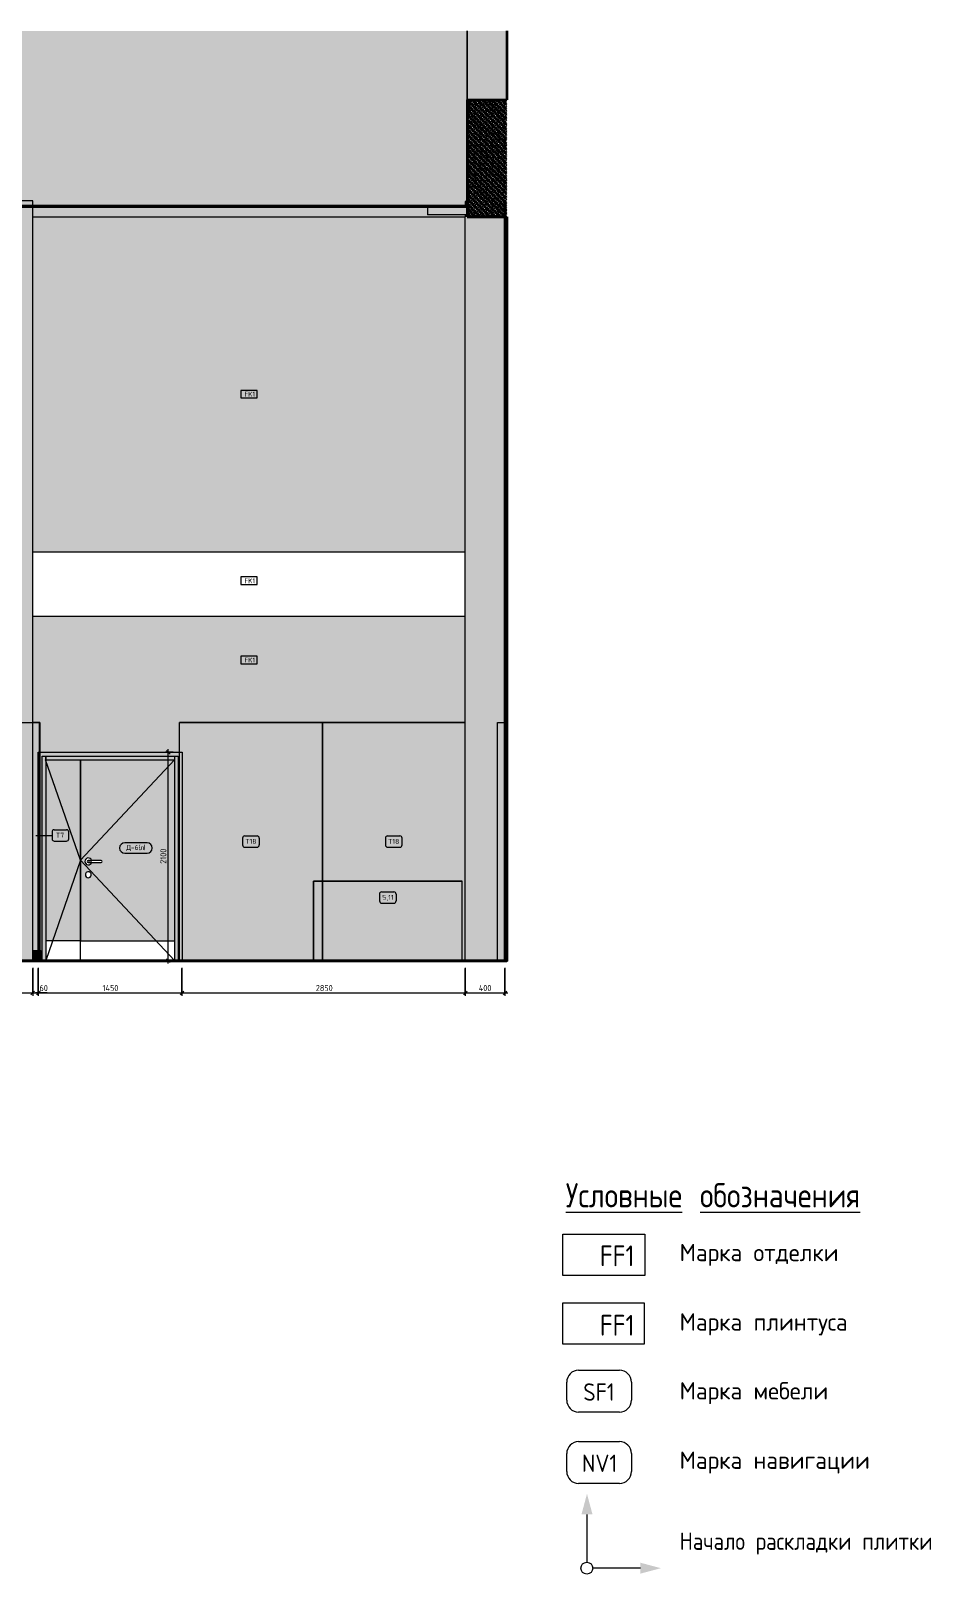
# Model space of a CAD drawing. Header units: millimetres. Extents: x 39486 to 115248, y -1987 to 27400.
# Drawn here: x 106170 to 115248, y -1987 to 13575 of the extents above; entities that cross this region are included whole.
import ezdxf

# ---------------------------------------------------------------- set-up
doc = ezdxf.new("R2010")
doc.units = ezdxf.units.MM
for name, color, linetype, lineweight in [('A-ANNO-DIMS', 7, 'Continuous', 9), ('A-ANNO-DIMS-25', 7, 'Continuous', 9), ('A-DOOR', 7, 'Continuous', 9), ('A-DOOR-FRAM-1', 7, 'Continuous', 9), ('A-DOOR-IDEN', 7, 'Continuous', 9), ('A-FLOR', 7, 'Continuous', 9), ('A-GENM', 7, 'Continuous', 9), ('A-WALL-IDEN', 7, 'Continuous', 9), ('A-WALL-PATT', 7, 'Continuous', 9), ('G-ANNO-TEXT', 7, 'Continuous', 9), ('I-FURN-IDEN', 7, 'Continuous', 9), ('I-WALL', 7, 'Continuous', 9), ('S-COLS', 7, 'Continuous', 9)]:
    doc.layers.add(name, color=color, linetype=linetype, lineweight=lineweight)
for name, color, linetype, lineweight, true_color in [('A-CLNG-FNSH-1', 7, 'Continuous', 30, 0x3c3c3c), ('A-DETL', 9, 'Continuous', 9, 0x808080), ('A-DETL-GENF-2', 1, 'Continuous', 9, 0xff0000), ('A-FLOR-1', 7, 'Continuous', 9, 0x787878), ('A-FLOR-FNSH-1', 7, 'Continuous', 40, 0x3c3c3c), ('A-FLOR-FNSH-2', 7, 'Continuous', 30, 0x3c3c3c), ('A-WALL-4', 7, 'Continuous', 40, 0x3c3c3c), ('A-WALL-5', 7, 'Continuous', 30, 0x3c3c3c), ('A-WALL-FNSH-3', 7, 'Continuous', 30, 0x3c3c3c), ('G-ANNO-TEXT-1', 7, 'Continuous', 9, 0x3c3c3c), ('G-ANNO-TEXT-2', 7, 'Continuous', 9, 0x008000), ('G-ANNO-TEXT-3', 1, 'Continuous', 9, 0xff0000), ('I-FURN-169', 7, 'Continuous', 9, 0xdddddd), ('I-FURN-170', 7, 'Continuous', 9, 0xd1d1d1), ('I-FURN-171', 7, 'Continuous', 9, 0xbababa), ('I-FURN-2', 7, 'Continuous', 9, 0xacacac), ('I-FURN-20', 7, 'Continuous', 9, 0xd3d3d3), ('I-FURN-3', 7, 'Continuous', 9, 0xc0c0c0), ('I-FURN-4', 7, 'Continuous', 9, 0x949494), ('I-FURN-5', 7, 'Continuous', 9, 0x9e9e9e), ('I-FURN-53', 7, 'Continuous', 9, 0xc3c3c3), ('I-WALL-1', 7, 'Continuous', 9, 0x787878), ('Q-SPCQ-1', 9, 'Continuous', 9, 0x808080), ('Q-SPCQ-2', 7, 'Continuous', 9, 0x7f7f7f)]:
    doc.layers.add(name, color=color, linetype=linetype, lineweight=lineweight, true_color=true_color)
doc.layers.add('I-FURN-109', color=7, linetype='Continuous', lineweight=9, true_color=0x7f7f7f, transparency=0.7)
doc.styles.add('GOST Common_1', font='GOST_Common.ttf', dxfattribs={"width": 0.9, "height": 50})
doc.styles.add('GOST Common_2', font='GOST_Common.ttf', dxfattribs={"height": 50})
doc.styles.add('GOST Common_5', font='GOST_Common.ttf', dxfattribs={"height": 175})
doc.styles.add('GOST Common_6', font='GOST_Common.ttf', dxfattribs={"width": 0.9, "height": 210})
doc.styles.add('GOST Common_7', font='GOST_Common.ttf', dxfattribs={"width": 0.9, "height": 245})
doc.styles.add('GOST Common_8', font='GOST_Common.ttf', dxfattribs={"width": 0.9, "height": 175})
doc.styles.add('ISOCPEUR_1', font='isocpeur.ttf', dxfattribs={"width": 0.9, "height": 62.5})
doc.styles.add('ISOCPEUR_2', font='isocpeur.ttf', dxfattribs={"width": 0.9, "height": 175})
doc.dimstyles.new('ISO-2_5_0_9К_БОЛЬШОЙ_1', dxfattribs={"dimscale": 304.8, "dimtxt": 62.248823, "dimasz": 0.123031, "dimexe": 0.098425, "dimexo": 0.246063, "dimgap": 0, "dimtad": 1, "dimdec": 0, "dimrnd": 10, "dimzin": 0, "dimdsep": 46, "dimtxsty": 'ISOCPEUR_1', "dimblk1": 'OBLIQUE', "dimblk2": 'OBLIQUE', "dimsah": 1, "dimcen": 0.09, "dimdle": 0.098425, "dimazin": 0, "dimtfac": 1, "dimtdec": 4, "dimtix": 1, "dimtmove": 0, "dimatfit": 3, "dimfxl": 1, "dimtvp": 1, "dimtolj": 1, "dimtzin": 0, "dimarcsym": 2})
doc.dimstyles.new('ISO-2_5_0_9К_БОЛЬШОЙ_2', dxfattribs={"dimscale": 304.8, "dimtxt": 62.248823, "dimasz": 0.123031, "dimexe": 0.098425, "dimexo": 0.246063, "dimgap": 0, "dimtad": 1, "dimdec": 0, "dimrnd": 10, "dimzin": 0, "dimdsep": 46, "dimtxsty": 'ISOCPEUR_1', "dimblk1": 'OBLIQUE', "dimblk2": 'OBLIQUE', "dimsah": 1, "dimcen": 0.09, "dimdle": 0.098425, "dimazin": 0, "dimtfac": 1, "dimtdec": 4, "dimtix": 1, "dimtmove": 1, "dimatfit": 3, "dimfxl": 1, "dimtvp": 1, "dimtolj": 1, "dimtzin": 0, "dimarcsym": 2})
pattern_1 = [(45, (122869.386, 0), (-14.25598, 14.25598), []), (45, (122883.642, 0), (-14.25598, 14.25598), [25.202, -5.04, 0.8382, -4.202])]

# ---------------------------------------------------------------- blocks, each defined once
blk = doc.blocks.new('BSC_Колонна _Прямоугольная - 600х600-23205240-Развертка 2_19-2')
at = {"layer": 'S-COLS'}
blk.add_hatch(color=256, dxfattribs=at).paths.add_polyline_path([(-11900, 12880), (-11900, 13575), (-12300, 13575), (-12300, 12880)])
blk.add_line((-12300, 13575), (-12300, 12880), dxfattribs=at)
blk = doc.blocks.new('110_Дверь_СКБ_2Ст - Д-6_л__ ДОО_Дв_1450x2100h_Дверь из раздевальной в коридор-25835678-Развертка 2_19-2')
at = {"layer": 'A-DOOR'}
blk.add_hatch(color=256, dxfattribs=at).paths.add_polyline_path([(-16550, 4400), (-16200, 4400), (-16200, 6225), (-16550, 6225), (-16550, 4488)])
h = blk.add_hatch(color=256, dxfattribs=at)
h.paths.add_polyline_path([(-15250, 4400), (-15250, 6225), (-16200, 6225), (-16200, 4400), (-15650, 4400)])
h.paths.add_polyline_path([(-16122, 5035), (-16129, 5037), (-16136, 5040), (-16142, 5045), (-16146, 5051), (-16149, 5058), (-16150, 5065), (-16149, 5072), (-16146, 5080), (-16142, 5086), (-16136, 5090), (-16129, 5094), (-16122, 5095), (-16114, 5094), (-16107, 5092), (-16101, 5088), (-16096, 5082), (-16092, 5076), (-16090, 5068), (-16090, 5061), (-16092, 5054), (-16096, 5047), (-16101, 5042), (-16108, 5038), (-16115, 5035), (-16119, 5035)])
h.paths.add_polyline_path([(-16121, 5165), (-16129, 5166), (-16138, 5170), (-16145, 5175), (-16150, 5183), (-16154, 5191), (-16155, 5200), (-16153, 5210), (-16150, 5217), (-16145, 5225), (-16138, 5230), (-16129, 5234), (-16120, 5235), (-16112, 5234), (-16103, 5231), (-16096, 5225), (-16090, 5218), (-16086, 5210), (-15990, 5210), (-15987, 5210), (-15985, 5209), (-15983, 5207), (-15981, 5205), (-15980, 5203), (-15980, 5200), (-15980, 5197), (-15981, 5195), (-15983, 5193), (-15985, 5191), (-15987, 5190), (-15990, 5190), (-16086, 5190), (-16090, 5182), (-16096, 5175), (-16103, 5169), (-16112, 5166), (-16120, 5165)])
at = {"layer": 'A-DOOR-FRAM-1'}
for points in [[(-16600, 4200), (-16585, 4200), (-16585, 6260), (-15215, 6260), (-15215, 4200), (-15200, 4200), (-15200, 6300), (-16609, 6300), (-16609, 4300), (-16600, 4300), (-16600, 4200)], [(-16550, 4200), (-16550, 6260), (-16585, 6260), (-16585, 4200)], [(-16544, 6225), (-15250, 6225), (-15250, 6260), (-16550, 6260), (-16550, 6225)], [(-15215, 4200), (-15215, 6260), (-15250, 6260), (-15250, 4200)]]:
    blk.add_hatch(color=256, dxfattribs=at).paths.add_polyline_path(points)
at = {"layer": 'A-DOOR'}
for p, q in [((-16200, 6225), (-16200, 4400)), ((-16200, 4400), (-16200, 6225)), ((-15990, 5210), (-16120, 5210)), ((-16120, 5210), (-16086, 5210)), ((-16120, 5190), (-15990, 5190)), ((-16086, 5190), (-16120, 5190)), ((-16200, 4400), (-16550, 4400)), ((-16200, 4400), (-15250, 4400)), ((-16200, 4200), (-16200, 4400)), ((-16200, 4200), (-16200, 4400))]:
    blk.add_line(p, q, dxfattribs=at)
for centre, radius, start, end in [((-16120, 5200), 35, 16.6015, 180), ((-16120, 5200), 35, 180, 343.3985), ((-16120, 5200), 10, 90, 270), ((-16120, 5200), 10, 90, 270), ((-15990, 5200), 10, 270, 90), ((-16120, 5065), 30, 351.8301, 180), ((-16120, 5065), 30, 180, 351.8301)]:
    blk.add_arc(centre, radius, start, end, dxfattribs=at)
at = {"layer": 'A-DOOR-FRAM-1'}
for p, q in [((-16585, 4200), (-16585, 6260)), ((-16585, 6260), (-15215, 6260)), ((-16550, 6225), (-16550, 6260)), ((-16550, 6260), (-16550, 4200)), ((-16550, 6225), (-15250, 6225)), ((-15250, 6260), (-15250, 6225)), ((-15250, 6260), (-15250, 4200)), ((-15215, 6260), (-15215, 4200)), ((-16600, 4200), (-16587, 4200)), ((-15215, 4200), (-15200, 4200)), ((-15200, 4200), (-15175, 4200))]:
    blk.add_line(p, q, dxfattribs=at)
blk = doc.blocks.new('Плинтус - Плинтус 3-29856690-Развертка 2_19-2')
at = {"layer": 'A-GENM'}
for p, q in [((-16679, 4200), (-16679, 4300)), ((-16679, 4300), (-16664, 4300)), ((-16664, 4300), (-16664, 4200)), ((-16664, 4200), (-16679, 4200))]:
    blk.add_line(p, q, dxfattribs=at)
blk = doc.blocks.new('Плинтус - Плинтус 3-29857118-Развертка 2_19-2')
at = {"layer": 'A-GENM'}
blk.add_hatch(color=256, dxfattribs=at).paths.add_polyline_path([(-16609, 4200), (-16600, 4200), (-16600, 4300), (-16609, 4300), (-16609, 4200)])
for p, q in [((-16664, 4300), (-16611, 4300)), ((-16611, 4300), (-16609, 4300)), ((-16609, 4300), (-16600, 4300)), ((-16600, 4300), (-16600, 4200)), ((-16611, 4200), (-16664, 4200)), ((-16609, 4200), (-16611, 4200)), ((-16600, 4200), (-16609, 4200))]:
    blk.add_line(p, q, dxfattribs=at)
blk = doc.blocks.new('Видеокамера - Желтый-29703671-Развертка 2_19-2')
at = {"layer": 'Q-SPCQ-2'}
for points in [[(-12633, 11720), (-12500, 11720), (-12500, 11800), (-12700, 11800), (-12700, 11720), (-12650, 11720)], [(-12320, 11720), (-12300, 11720), (-12300, 11800), (-12500, 11800), (-12500, 11720), (-12321, 11720)]]:
    blk.add_hatch(color=256, dxfattribs=at).paths.add_polyline_path(points)
at = {"layer": 'Q-SPCQ-1'}
for p, q in [((-12700, 11800), (-12700, 11720)), ((-12500, 11720), (-12700, 11720)), ((-12300, 11720), (-12500, 11720))]:
    blk.add_line(p, q, dxfattribs=at)
blk = doc.blocks.new('Мат в спортивном зале - Т4-31174356-Развертка 2_19-2')
at = {"layer": 'I-FURN-109'}
blk.add_hatch(color=256, dxfattribs=at).paths.add_polyline_path([(-11924, 4200), (-11924, 6600), (-11994, 6600), (-11994, 4200)])
at = {"layer": 'I-FURN-3'}
for p, q in [((-11994, 6600), (-11924, 6600)), ((-11994, 4200), (-11994, 6600)), ((-11924, 6600), (-11924, 4200)), ((-11924, 4200), (-11994, 4200))]:
    blk.add_line(p, q, dxfattribs=at)
blk = doc.blocks.new('Мат в спортивном зале - Т18-31179741-Развертка 2_19-2')
at = {"layer": 'I-FURN-109'}
for points in [[(-13850, 4200), (-13850, 5000), (-13760, 5000), (-13760, 6600), (-15200, 6600), (-15200, 6300), (-15175, 6300), (-15175, 4200)], [(-15175, 4200), (-15175, 6300), (-15200, 6300), (-15200, 4200)], [(-13775, 4200), (-13760, 4200), (-13760, 5000), (-13850, 5000), (-13850, 4200)]]:
    blk.add_hatch(color=256, dxfattribs=at).paths.add_polyline_path(points)
at = {"layer": 'I-FURN-169'}
blk.add_line((-13760, 4200), (-13850, 4200), dxfattribs=at)
at = {"layer": 'I-FURN-170'}
for p, q in [((-13760, 4200), (-13760, 5000)), ((-13850, 4200), (-15200, 4200))]:
    blk.add_line(p, q, dxfattribs=at)
at = {"layer": 'I-FURN-171'}
blk.add_line((-13760, 5000), (-13760, 4200), dxfattribs=at)
at = {"layer": 'I-FURN-2'}
for p in [(-13760, 6600), (-15200, 4200)]:
    blk.add_line(p, (-15200, 6600), dxfattribs=at)
at = {"layer": 'I-FURN-20'}
blk.add_line((-13850, 4200), (-13760, 4200), dxfattribs=at)
at = {"layer": 'I-FURN-3'}
for p, q in [((-15200, 6600), (-13760, 6600)), ((-15200, 4200), (-15200, 6600)), ((-13760, 5000), (-13760, 6600))]:
    blk.add_line(p, q, dxfattribs=at)
at = {"layer": 'I-FURN-5'}
blk.add_line((-13760, 6600), (-13760, 5000), dxfattribs=at)
at = {"layer": 'I-FURN-53'}
blk.add_line((-15200, 4200), (-13850, 4200), dxfattribs=at)
blk = doc.blocks.new('Мат в спортивном зале - Т18-V76-Развертка 2_19-2')
at = {"layer": 'I-FURN-109'}
for points in [[(-12350, 4200), (-12321, 4200), (-12321, 6600), (-13760, 6600), (-13760, 5000), (-12350, 5000), (-12350, 4221)], [(-12837, 4200), (-12350, 4200), (-12350, 5000), (-13760, 5000), (-13760, 4200), (-13600, 4200)]]:
    blk.add_hatch(color=256, dxfattribs=at).paths.add_polyline_path(points)
at = {"layer": 'I-FURN-169'}
blk.add_line((-12350, 4200), (-13760, 4200), dxfattribs=at)
at = {"layer": 'I-FURN-170'}
for p, q in [((-13760, 4200), (-13760, 5000)), ((-12321, 4200), (-12350, 4200))]:
    blk.add_line(p, q, dxfattribs=at)
at = {"layer": 'I-FURN-171'}
blk.add_line((-13760, 4200), (-13760, 5000), dxfattribs=at)
at = {"layer": 'I-FURN-2'}
blk.add_line((-12321, 6600), (-13760, 6600), dxfattribs=at)
at = {"layer": 'I-FURN-20'}
blk.add_line((-13760, 4200), (-12350, 4200), dxfattribs=at)
at = {"layer": 'I-FURN-3'}
for p, q in [((-13760, 6600), (-12321, 6600)), ((-13760, 5000), (-13760, 6600))]:
    blk.add_line(p, q, dxfattribs=at)
at = {"layer": 'I-FURN-5'}
blk.add_line((-13760, 5000), (-13760, 6600), dxfattribs=at)
at = {"layer": 'I-FURN-53'}
blk.add_line((-12350, 4200), (-12321, 4200), dxfattribs=at)
blk = doc.blocks.new('Мат в спортивном зале - Т7-V78-Развертка 2_19-2')
at = {"layer": 'I-FURN-109'}
for points in [[(-16625, 4300), (-16625, 6300), (-16611, 6300), (-16611, 6600), (-16679, 6600), (-16679, 4300), (-16652, 4300)], [(-16625, 4300), (-16611, 4300), (-16611, 6300), (-16625, 6300), (-16625, 5083)], [(-16655, 4200), (-16611, 4200), (-16611, 4300), (-16664, 4300), (-16664, 4200)]]:
    blk.add_hatch(color=256, dxfattribs=at).paths.add_polyline_path(points)
at = {"layer": 'I-FURN-2'}
for p in [(-16679, 6600), (-16611, 4200)]:
    blk.add_line(p, (-16611, 6600), dxfattribs=at)
at = {"layer": 'I-FURN-4'}
blk.add_line((-16664, 4200), (-16611, 4200), dxfattribs=at)
at = {"layer": 'I-FURN-5'}
for p, q in [((-16611, 6600), (-16679, 6600)), ((-16611, 4200), (-16611, 6600)), ((-16611, 4200), (-16664, 4200))]:
    blk.add_line(p, q, dxfattribs=at)
blk = doc.blocks.new('Мат в спортивном зале - Т6-31179853-Развертка 2_19-2')
at = {"layer": 'I-FURN-109'}
h = blk.add_hatch(color=256, dxfattribs=at)
h.paths.add_polyline_path([(-17321, 4200), (-16679, 4200), (-16679, 6600), (-17321, 6600), (-17321, 5367)])
h.paths.add_polyline_path([(-16609, 6300), (-16609, 6600), (-16611, 6600), (-16611, 6300)])
for points in [[(-16611, 4300), (-16609, 4300), (-16609, 6300), (-16611, 6300), (-16611, 4861)], [(-16679, 4200), (-16664, 4200), (-16664, 4300), (-16679, 4300)], [(-16611, 4200), (-16609, 4200), (-16609, 4300), (-16611, 4300), (-16611, 4200)]]:
    blk.add_hatch(color=256, dxfattribs=at).paths.add_polyline_path(points)
at = {"layer": 'I-FURN-2'}
for q in [(-16611, 6600), (-16609, 4200)]:
    blk.add_line((-16609, 6600), q, dxfattribs=at)
at = {"layer": 'I-FURN-3'}
for p, q in [((-17389, 6600), (-16609, 6600)), ((-17389, 6600), (-17389, 4200)), ((-16609, 6600), (-16609, 4200))]:
    blk.add_line(p, q, dxfattribs=at)
at = {"layer": 'I-FURN-4'}
for p, q in [((-17389, 4200), (-17321, 4200)), ((-16664, 4200), (-16611, 4200))]:
    blk.add_line(p, q, dxfattribs=at)
at = {"layer": 'I-FURN-5'}
for p, q in [((-17321, 6600), (-17389, 6600)), ((-17389, 4200), (-17389, 6600)), ((-16611, 6600), (-16679, 6600)), ((-16611, 4200), (-16609, 4200))]:
    blk.add_line(p, q, dxfattribs=at)
blk = doc.blocks.new('DIMBLOCK97-Развертка 2_19-2')
at = {"layer": 'A-ANNO-DIMS-25'}
for p, q in [((105549, 4125), (105549, 3843)), ((105549, 3873), (105549, 4120)), ((106189, 4125), (106189, 3843)), ((106189, 3873), (106189, 4120)), ((105549, 3873), (106189, 3873))]:
    blk.add_line(p, q, dxfattribs=at)
at = {"layer": 'A-ANNO-DIMS-25', "lineweight": 20}
for p, q in [((105549, 3873), (105568, 3891)), ((106189, 3873), (106208, 3891)), ((105549, 3873), (105531, 3854)), ((106189, 3873), (106171, 3854))]:
    blk.add_line(p, q, dxfattribs=at)
at = {"layer": 'A-ANNO-DIMS-25', "color": 0, "insert": (105807, 3954), "char_height": 62.5, "width": 149.4, "attachment_point": 1, "line_spacing_factor": 1.149209, "style": 'ISOCPEUR_1'}
blk.add_mtext('640', dxfattribs=at)
blk = doc.blocks.new('_Oblique')
at = {"color": 0, "linetype": 'ByBlock', "lineweight": -2}
blk.add_line((-0.5, -0.5), (0.5, 0.5), dxfattribs=at)
blk = doc.blocks.new('DIMBLOCK98-Развертка 2_19-2')
at = {"layer": 'A-ANNO-DIMS-25'}
for p, q in [((106189, 4125), (106189, 3843)), ((106189, 3873), (106189, 4120)), ((106244, 4125), (106244, 3843)), ((106244, 3873), (106244, 4120)), ((106189, 3873), (106244, 3873)), ((106232, 3873), (106217, 3873)), ((106336, 3873), (106232, 3873))]:
    blk.add_line(p, q, dxfattribs=at)
at = {"layer": 'A-ANNO-DIMS-25', "lineweight": 20}
for p, q in [((106189, 3873), (106208, 3891)), ((106244, 3873), (106263, 3891)), ((106189, 3873), (106171, 3854)), ((106244, 3873), (106226, 3854))]:
    blk.add_line(p, q, dxfattribs=at)
at = {"layer": 'A-ANNO-DIMS-25', "color": 0, "insert": (106257, 3954), "char_height": 62.5, "width": 94.81, "attachment_point": 1, "line_spacing_factor": 1.149209, "style": 'ISOCPEUR_1'}
blk.add_mtext('60', dxfattribs=at)
blk = doc.blocks.new('DIMBLOCK99-Развертка 2_19-2')
at = {"layer": 'A-ANNO-DIMS-25'}
for p, q in [((106244, 4125), (106244, 3843)), ((106244, 3873), (106244, 4120)), ((107694, 4125), (107694, 3843)), ((107694, 3873), (107694, 4120)), ((106244, 3873), (107694, 3873))]:
    blk.add_line(p, q, dxfattribs=at)
at = {"layer": 'A-ANNO-DIMS-25', "lineweight": 20}
for p, q in [((106244, 3873), (106263, 3891)), ((107694, 3873), (107713, 3891)), ((106244, 3873), (106226, 3854)), ((107694, 3873), (107676, 3854))]:
    blk.add_line(p, q, dxfattribs=at)
at = {"layer": 'A-ANNO-DIMS-25', "color": 0, "insert": (106893, 3954), "char_height": 62.5, "width": 183.87, "attachment_point": 1, "line_spacing_factor": 1.149209, "style": 'ISOCPEUR_1'}
blk.add_mtext('1450', dxfattribs=at)
blk = doc.blocks.new('DIMBLOCK100-Развертка 2_19-2')
at = {"layer": 'A-ANNO-DIMS-25'}
for p, q in [((107694, 4125), (107694, 3843)), ((107694, 3873), (107694, 4120)), ((110549, 4125), (110549, 3843)), ((110549, 3873), (110549, 4120)), ((107694, 3873), (110549, 3873))]:
    blk.add_line(p, q, dxfattribs=at)
at = {"layer": 'A-ANNO-DIMS-25', "lineweight": 20}
for p, q in [((107694, 3873), (107713, 3891)), ((110549, 3873), (110568, 3891)), ((107694, 3873), (107676, 3854)), ((110549, 3873), (110531, 3854))]:
    blk.add_line(p, q, dxfattribs=at)
at = {"layer": 'A-ANNO-DIMS-25', "color": 0, "insert": (109043, 3954), "char_height": 62.5, "width": 189.62, "attachment_point": 1, "line_spacing_factor": 1.149209, "style": 'ISOCPEUR_1'}
blk.add_mtext('2850', dxfattribs=at)
blk = doc.blocks.new('DIMBLOCK101-Развертка 2_19-2')
at = {"layer": 'A-ANNO-DIMS-25'}
for p, q in [((110549, 4125), (110549, 3843)), ((110549, 3873), (110549, 4120)), ((110949, 4125), (110949, 3843)), ((110949, 3873), (110949, 4120)), ((110549, 3873), (110979, 3873))]:
    blk.add_line(p, q, dxfattribs=at)
at = {"layer": 'A-ANNO-DIMS-25', "lineweight": 20}
for p, q in [((110549, 3873), (110568, 3891)), ((110949, 3873), (110968, 3891)), ((110549, 3873), (110531, 3854)), ((110949, 3873), (110931, 3854))]:
    blk.add_line(p, q, dxfattribs=at)
at = {"layer": 'A-ANNO-DIMS-25', "color": 0, "insert": (110687, 3954), "char_height": 62.5, "width": 149.4, "attachment_point": 1, "line_spacing_factor": 1.149209, "style": 'ISOCPEUR_1'}
blk.add_mtext('400', dxfattribs=at)
blk = doc.blocks.new('М_двери - Типоразмер_рамка-25223575-Развертка 2_19-2')
at = {"layer": 'A-DOOR-IDEN'}
for p, q in [((-24450, 5329), (-24675, 5329)), ((-24675, 5225), (-24450, 5225))]:
    blk.add_line(p, q, dxfattribs=at)
for centre, start, end in [((-24675, 5277), 90, 270), ((-24450, 5277), 270, 90)]:
    blk.add_arc(centre, 52, start, end, dxfattribs=at)
blk = doc.blocks.new('М_стена_0001 - Типоразмер_без рамки-25382661-Развертка 2_19-2')
at = {"layer": 'A-WALL-IDEN'}
for p, q in [((-24818, 10036), (-24981, 10036)), ((-24981, 10036), (-24981, 9961)), ((-24981, 9961), (-24818, 9961)), ((-24818, 9961), (-24818, 10036))]:
    blk.add_line(p, q, dxfattribs=at)
blk = doc.blocks.new('Марка_Мебель - В прямоуг_Balcon_Марка-25523697-Развертка 2_19-2')
at = {"layer": 'I-FURN-IDEN'}
for p, q in [((-19379, 6790), (-19379, 6721)), ((-19357, 6813), (-19234, 6813)), ((-19357, 6699), (-19234, 6699)), ((-19212, 6790), (-19212, 6721))]:
    blk.add_line(p, q, dxfattribs=at)
for centre, radius, start, end in [((-19357, 6790), 22.5, 90, 180), ((-19357, 6721), 22.3, 180, 270), ((-19234, 6790), 22.5, 0, 90), ((-19234, 6721), 22.5, 270, 0)]:
    blk.add_arc(centre, radius, start, end, dxfattribs=at)
blk = doc.blocks.new('DIMBLOCK117-Развертка 2_19-2')
at = {"layer": 'A-ANNO-DIMS-25'}
for p, q in [((107605, 6300), (107526, 6300)), ((107556, 4170), (107556, 6330)), ((107556, 6300), (107605, 6300)), ((107605, 4200), (107526, 4200)), ((107556, 4200), (107605, 4200))]:
    blk.add_line(p, q, dxfattribs=at)
at = {"layer": 'A-ANNO-DIMS-25', "lineweight": 20}
for p, q in [((107556, 6300), (107537, 6319)), ((107556, 6300), (107575, 6281)), ((107556, 4200), (107537, 4219)), ((107556, 4200), (107575, 4181))]:
    blk.add_line(p, q, dxfattribs=at)
at = {"layer": 'A-ANNO-DIMS-25', "color": 0, "insert": (107474, 5176), "char_height": 62.5, "width": 176.69, "attachment_point": 1, "rotation": 90, "line_spacing_factor": 1.149209, "style": 'ISOCPEUR_1'}
blk.add_mtext('2100', dxfattribs=at)

msp = doc.modelspace()

# ---------------------------------------------------------------- hatches: boundary and pattern name
at = {"layer": 'A-DETL-GENF-2'}
for points in [[(111722.5, -1383.9), (111833.2, -1383.9), (111777.9, -1177.4)], [(112316.1, -1982.5), (112522.6, -1927.2), (112316.1, -1871.9)]]:
    msp.add_hatch(color=256, dxfattribs=at).paths.add_polyline_path(points)
at = {"layer": 'A-FLOR-1'}
msp.add_hatch(color=256, dxfattribs=at).paths.add_polyline_path([(110519.4, 4195), (110969.4, 4195), (110969.4, 4200), (95989.4, 4200), (95989.4, 4195), (110500.9, 4195)])
h = msp.add_hatch(dxfattribs=at)
h.set_pattern_fill('FP_18', color=256, style=0, pattern_type=2)
h.set_pattern_definition([(45, (122869.386, 0), (-18.858538, 18.858538), [26.67, -4.445, 0.889, -4.445]), (45, (122869.386, 18.847), (-18.858538, 18.858538), []), (50, (122869.386, 0), (31.882273, -2.789042), [3.334, -36.671]), (355, (122869.386, 0), (-6.167438, 33.434757), [2.667, -29.337]), (100.451, (122872.043, -0.232), (25.714778, 30.644908), [2.833, -31.166]), (46.184, (122869.386, 8.89), (47.43861, -7.35742), [5.001, -55.007]), (96.636, (122873.34, 8.277), (41.54552, 43.30015), [4.25, -46.749]), (351.184, (122869.386, 8.89), (41.545944, 43.29915), [4, -44.005]), (21, (122873.83, 6.667), (26.53271, -17.896184), [3.334, -36.671]), (326, (122873.83, 6.667), (10.81533, 32.23273), [2.667, -29.337]), (71.451, (122876.042, 5.176), (37.347598, 14.33587), [2.833, -31.166]), (37.5, (122869.386, 0), (0.5409076, 14.797043), [0.8382, -28.143, 0.8382, -28.943, -29.448]), (37.5, (122869.386, 0), (0.5409076, 14.797043), [-58.763, 0.8382, -28.61]), (7.5, (122869.386, 0), (11.693745, 17.531323), [0.8382, -16.142, 0.8382, -27.476, -11.224]), (7.5, (122869.386, 0), (11.693745, 17.531323), [-45.295, 0.8382, -10.385]), (327.5, (122859.474, 0), (23.728552, -1.0023125), [0.8382, -10.274, 0.8382, -33.833, -46.006]), (327.5, (122859.474, 0), (23.728552, -1.0023125), [-45.783, 0.8382, -45.168]), (317.5, (122855.029, 0), (25.922812, 4.449889), [0.8382, -13.608, 0.8382, -22.187, -32.671]), (317.5, (122855.029, 0), (25.922812, 4.449889), [-37.471, 0.8382, -31.833])])
h.paths.add_polyline_path([(104049.4, 4194.6), (110969.7, 4194.6), (110969.7, 4195), (95989.4, 4195), (95989.4, 4194.6), (103938.3, 4194.6)])
at = {"layer": 'A-WALL-PATT'}
h = msp.add_hatch(color=256, dxfattribs=at)
h.paths.add_polyline_path([(105549.4, 6600), (106190.4, 6600), (106190.4, 11800), (105549.4, 11800), (105549.4, 7670)])
h.paths.add_polyline_path([(106190.4, 11810), (106190.4, 11860), (105549.4, 11860), (105549.4, 11810), (106181.9, 11810)])
h = msp.add_hatch(color=256, dxfattribs=at)
h.paths.add_polyline_path([(110549.4, 4200), (110875.3, 4200), (110875.3, 6600), (110945.3, 6600), (110945.3, 4200), (110948.4, 4200), (110948.4, 11700), (110569.4, 11700), (110569.4, 11720), (110549.4, 11720), (110549.4, 4214.6)])
h.paths.add_polyline_path([(110569.4, 11810), (110569.4, 11853.7), (110549.4, 11853.7), (110549.4, 11810), (110563.8, 11810)])
h = msp.add_hatch(color=256, dxfattribs=at)
h.paths.add_polyline_path([(106260.4, 6300), (107668.9, 6300), (107668.9, 6600), (110548.4, 6600), (110548.4, 7670), (106190.4, 7670), (106190.4, 6600), (106260.4, 6600), (106260.4, 6305.1)])
h.paths.add_polyline_path([(109094.6, 8320), (110548.4, 8320), (110548.4, 11700), (106190.4, 11700), (106190.4, 8320), (108731.3, 8320)])
msp.add_hatch(color=256, dxfattribs=at).paths.add_polyline_path([(110548.9, 4200), (110549.4, 4200), (110549.4, 11700), (110548.4, 11700), (110548.4, 4200)])
at = {"layer": 'I-WALL'}
h = msp.add_hatch(color=256, dxfattribs=at)
h.paths.add_polyline_path([(110171.2, 11700), (110549.4, 11700), (110549.4, 11720), (110169.4, 11720), (110169.4, 11800), (106190.4, 11800), (106190.4, 11700), (110170.8, 11700)])
h.paths.add_polyline_path([(97844.4, 11700), (99549.4, 11700), (99549.4, 11800), (96390.4, 11800), (96390.4, 11700)])
h.paths.add_polyline_path([(100190.4, 11700), (105549.4, 11700), (105549.4, 11800), (100190.4, 11800)])
h.paths.add_polyline_path([(107219.6, 11810), (110549.4, 11810), (110549.4, 11853.7), (110569.4, 11853.7), (110569.4, 13574.9), (96369.4, 13574.9), (96369.4, 11849.2), (96389.4, 11849.2), (96389.4, 11855), (96390.4, 11855), (96390.4, 11810), (99549.4, 11810), (99549.4, 11860), (100190.4, 11860), (100190.4, 11810), (105549.4, 11810), (105549.4, 11860), (106190.4, 11860), (106190.4, 11810)])
at = {"layer": 'I-WALL-1'}
h = msp.add_hatch(dxfattribs=at)
h.set_pattern_fill('FP_19', color=256, style=0, pattern_type=2)
h.set_pattern_definition(pattern_1)
h.paths.add_polyline_path([(110569.4, 11700), (110969.7, 11700), (110969.7, 12880), (110569.4, 12880), (110569.4, 11816.1)])
h = msp.add_hatch(dxfattribs=at)
h.set_pattern_fill('FP_21', color=256, style=0, pattern_type=2)
h.set_pattern_definition([(0, (122869.386, 0), (30.48, 7.62), [2.515, -20.345, 2.515, -20.345, -121.92]), (0, (122869.386, 0), (30.48, 7.62), [-45.72, 2.515, -43.205, 2.515, -20.345, -53.34]), (0, (122869.386, 0), (30.48, 7.62), [-114.3, 2.515, -12.725, 2.515, -35.585]), (120, (122880.816, 3.81), (-21.8391136, 22.5864543), [2.515, -20.345, 2.515, -20.345, -121.92]), (120, (122880.816, 3.81), (-21.8391136, 22.5864543), [-45.72, 2.515, -43.205, 2.515, -20.345, -53.34]), (120, (122880.816, 3.81), (-21.8391136, 22.5864543), [-114.3, 2.515, -12.725, 2.515, -35.585]), (240, (122884.626, 19.05), (-8.6408864, -30.2064543), [2.515, -20.345, 2.515, -20.345, -121.92]), (240, (122884.626, 19.05), (-8.6408864, -30.2064543), [-45.72, 2.515, -43.205, 2.515, -20.345, -53.34]), (240, (122884.626, 19.05), (-8.6408864, -30.2064543), [-114.3, 2.515, -12.725, 2.515, -35.585])])
h.paths.add_polyline_path([(110969.4, 4200), (110969.4, 11700), (110949.4, 11700), (110949.4, 4200)])
h = msp.add_hatch(dxfattribs=at)
h.set_pattern_fill('FP_19', color=256, style=0, pattern_type=2)
h.set_pattern_definition(pattern_1)
h.paths.add_polyline_path([(110969.4, 8320), (110969.7, 8320), (110969.4, 8400)])
h = msp.add_hatch(dxfattribs=at)
h.set_pattern_fill('FP_19', color=256, style=0, pattern_type=2)
h.set_pattern_definition(pattern_1)
h.paths.add_polyline_path([(110969.4, 4195), (110969.7, 4195), (110969.4, 4200)])

# ---------------------------------------------------------------- linework, layer by layer
at = {"layer": 'A-CLNG-FNSH-1'}
for p, q in [((110569.4, 11810), (96369.4, 11810)), ((96369.4, 11800), (110569.4, 11800))]:
    msp.add_line(p, q, dxfattribs=at)
at = {"layer": 'A-DETL'}
for p, q in [((106669.4, 5212.5), (106318, 6225)), ((106669.4, 5212.5), (107619.4, 6223.5)), ((106669.4, 5212.5), (106319.4, 4200)), ((106669.4, 5212.5), (107619.4, 4200)), ((111533.7, 750.1), (112353.7, 750.1)), ((111533.7, 330.1), (111533.7, 750.1)), ((112353.7, 750.1), (112353.7, 330.1)), ((112353.7, 330.1), (111533.7, 330.1)), ((111693.7, 68.3), (112106.2, 68.3)), ((111573.7, -233.3), (111573.7, -51.7)), ((112226.2, -51.7), (112226.2, -233.3)), ((112106.2, -353.3), (111693.7, -353.3)), ((111573.7, -953), (111573.7, -771.3)), ((111693.7, -651.3), (112106.2, -651.3)), ((112226.2, -771.3), (112226.2, -953)), ((112106.2, -1073), (111693.7, -1073)), ((111776.1, -1387.2), (111776.1, -1867.2)), ((112316.1, -1927.2), (111836.1, -1927.2))]:
    msp.add_line(p, q, dxfattribs=at)
msp.add_circle((111776.1, -1927.2), 60, dxfattribs=at)
for centre, start, end in [((111693.7, -51.7), 90, 180), ((112106.2, -51.7), 0, 90), ((111693.7, -233.3), 180, 270), ((112106.2, -233.3), 270, 0), ((111693.7, -771.3), 90, 180), ((112106.2, -771.3), 0, 90), ((111693.7, -953), 180, 270), ((112106.2, -953), 270, 0)]:
    msp.add_arc(centre, 120, start, end, dxfattribs=at)
at = {"layer": 'A-FLOR'}
for p, q in [((106190.4, 8320), (110548.4, 8320)), ((110548.4, 7670), (106190.4, 7670))]:
    msp.add_line(p, q, dxfattribs=at)
at = {"layer": 'A-FLOR-FNSH-1'}
for p, q in [((110969.7, 8320), (110969.4, 8320)), ((110969.4, 8320), (110969.4, 8080)), ((110969.4, 8080), (110969.4, 8080))]:
    msp.add_line(p, q, dxfattribs=at)
at = {"layer": 'A-FLOR-FNSH-2'}
for p, q in [((110949.4, 4200), (95989.4, 4200)), ((95989.4, 4195), (110969.7, 4195))]:
    msp.add_line(p, q, dxfattribs=at)
at = {"layer": 'A-WALL-4'}
for p, q in [((110969.4, 13574.9), (110969.4, 12880)), ((110569.4, 12880), (110569.4, 11700)), ((110569.4, 12880), (110969.7, 12880)), ((110569.4, 11700), (110969.7, 11700)), ((110969.4, 11700), (110969.4, 8320)), ((110969.7, 8080), (110969.4, 8080)), ((110969.4, 8080), (110969.4, 4194.6))]:
    msp.add_line(p, q, dxfattribs=at)
at = {"layer": 'A-WALL-5'}
for p, q in [((110969.4, 8080), (110969.4, 11700)), ((110949.4, 4200), (110969.4, 4200))]:
    msp.add_line(p, q, dxfattribs=at)
at = {"layer": 'A-WALL-FNSH-3'}
for p, q in [((110948.4, 11860), (110948.4, 4200)), ((110949.4, 11860), (110948.4, 11860)), ((110949.4, 4200), (110949.4, 11860))]:
    msp.add_line(p, q, dxfattribs=at)
at = {"layer": 'G-ANNO-TEXT-1', "flags": 128}
msp.add_lwpolyline([(111535.3, 1441.6), (112362.4, 1441.6), (112362.4, 1024.4), (111535.3, 1024.4)], close=True, dxfattribs=at)
at = {"layer": 'I-FURN-20'}
msp.add_line((109019.4, 4200), (110519.4, 4200), dxfattribs=at)
at = {"layer": 'I-FURN-3'}
for p, q in [((109019.4, 5000), (110519.4, 5000)), ((109019.4, 4200), (109019.4, 5000)), ((110519.4, 4200), (110519.4, 5000))]:
    msp.add_line(p, q, dxfattribs=at)
at = {"layer": 'I-FURN-53'}
for p, q in [((110519.4, 5000), (109019.4, 5000)), ((109019.4, 5000), (109019.4, 4200)), ((110519.4, 4200), (110519.4, 5000))]:
    msp.add_line(p, q, dxfattribs=at)
at = {"layer": 'I-FURN-IDEN'}
msp.add_line((106218.6, 5462.2), (106383.4, 5462.2), dxfattribs=at)
at = {"layer": 'I-WALL'}
for p, q in [((110569.4, 12880), (110569.4, 13574.9)), ((106190.4, 11860), (105549.4, 11860)), ((106190.4, 11810), (106190.4, 11860)), ((110569.4, 11853.7), (110549.4, 11853.7)), ((110549.4, 11853.7), (110549.4, 11810)), ((106190.4, 4200), (106190.4, 11800)), ((106190.4, 11700), (110549.4, 11700)), ((110548.4, 4200), (110548.4, 11700)), ((110549.4, 11720), (110549.4, 11700)), ((106244.4, 4300), (106244.4, 6300)), ((106244.4, 6300), (107694.4, 6300)), ((107694.4, 6300), (107694.4, 4200))]:
    msp.add_line(p, q, dxfattribs=at)

# ---------------------------------------------------------------- block references
at = {"layer": 'A-DOOR'}
msp.add_blockref('110_Дверь_СКБ_2Ст - Д-6_л__ ДОО_Дв_1450x2100h_Дверь из раздевальной в коридор-25835678-Развертка 2_19-2', (122869.4, 0), dxfattribs=at)
at = {"layer": 'A-DOOR-IDEN'}
msp.add_blockref('М_двери - Типоразмер_рамка-25223575-Развертка 2_19-2', (131791.7, 58), dxfattribs=at)
at = {"layer": 'A-GENM'}
for name in ['Плинтус - Плинтус 3-29856690-Развертка 2_19-2', 'Плинтус - Плинтус 3-29857118-Развертка 2_19-2']:
    msp.add_blockref(name, (122869.4, 0), dxfattribs=at)
at = {"layer": 'A-WALL-IDEN'}
for p in [(133268.9, -86), (133268.9, -1968), (133268.9, -2767.3)]:
    msp.add_blockref('М_стена_0001 - Типоразмер_без рамки-25382661-Развертка 2_19-2', p, dxfattribs=at)
at = {"layer": 'I-FURN-3'}
for name in ['Мат в спортивном зале - Т6-31179853-Развертка 2_19-2', 'Мат в спортивном зале - Т18-31179741-Развертка 2_19-2', 'Мат в спортивном зале - Т18-V76-Развертка 2_19-2', 'Мат в спортивном зале - Т4-31174356-Развертка 2_19-2']:
    msp.add_blockref(name, (122869.4, 0), dxfattribs=at)
at = {"layer": 'I-FURN-5'}
msp.add_blockref('Мат в спортивном зале - Т7-V78-Развертка 2_19-2', (122869.4, 0), dxfattribs=at)
at = {"layer": 'I-FURN-IDEN'}
for p in [(125762.7, -1293.5), (127684.3, -1355.7), (129124.3, -1355.7), (129064.8, -1920.1)]:
    msp.add_blockref('Марка_Мебель - В прямоуг_Balcon_Марка-25523697-Развертка 2_19-2', p, dxfattribs=at)
at = {"layer": 'Q-SPCQ-1'}
msp.add_blockref('Видеокамера - Желтый-29703671-Развертка 2_19-2', (122869.4, 0), dxfattribs=at)
at = {"layer": 'S-COLS'}
msp.add_blockref('BSC_Колонна _Прямоугольная - 600х600-23205240-Развертка 2_19-2', (122869.4, 0), dxfattribs=at)

# ---------------------------------------------------------------- texts
at = {"layer": 'A-DOOR-IDEN', "char_height": 50, "attachment_point": 1, "style": 'GOST Common_2'}
for s, insert, width in [('\\fGOST Common|b0|i0|c204|p34|;Д', (107132.1, 5365.1), 56.118), ('-6(', (107178.4, 5365.1), 112.236), ('\\fGOST Common|b0|i0|c204|p34|;л', (107271, 5365.1), 42.089), ('\\fGOST Common|b0|i0|c204|p34|;)', (107305.8, 5365.1), 24.051)]:
    msp.add_mtext(s, dxfattribs=dict(at, insert=insert, width=width))
at = {"layer": 'A-WALL-IDEN', "char_height": 50, "width": 111.835, "attachment_point": 1, "style": 'GOST Common_1'}
for insert in [(108324.3, 9936.5), (108324.3, 8054.5), (108324.3, 7255.1)]:
    msp.add_mtext('FK1', dxfattribs=dict(at, insert=insert))
at = {"layer": 'G-ANNO-TEXT', "attachment_point": 1}
for s, insert, char_height, width, style in [('\\LУсловные', (111563.3, 1955.6), 245, 1550.544, 'GOST Common_7'), ('\\L\\fGOST Common|b0|i0|c204|p34|;\\W.9;\\L ', (112842.6, 1955.6), 245, 90.911, 'GOST Common_7'), ('\\Lобозначения', (112917.6, 1955.6), 245, 2111.164, 'GOST Common_7'), ('Начало', (112712, -1567.6), 175, 863.658, 'GOST Common_8'), ('\\fGOST Common|b0|i0|c204|p34|;\\W.9; ', (113424.5, -1567.6), 175, 65.658, 'GOST Common_8'), ('раскладки', (113478.7, -1567.6), 175, 1237.405, 'GOST Common_8'), ('\\fGOST Common|b0|i0|c204|p34|;\\W.9; ', (114499.7, -1567.6), 175, 65.658, 'GOST Common_8'), ('плитки', (114553.9, -1567.6), 175, 853.557, 'GOST Common_8')]:
    msp.add_mtext(s, dxfattribs=dict(at, insert=insert, char_height=char_height, width=width, style=style))
at = {"layer": 'G-ANNO-TEXT-1', "attachment_point": 1}
for s, insert, char_height, width, style in [('   FF1   ', (111563.3, 1327.3), 210, 929.316, 'GOST Common_6'), ('Марка', (112712, 1343.2), 175, 830.548, 'GOST Common_5'), ('\\fGOST Common|b0|i0|c204|p34|; ', (113397.2, 1343.2), 175, 72.954, 'GOST Common_5'), ('отделки', (113457.4, 1343.2), 175, 1099.915, 'GOST Common_5'), ('Марка', (112712, 643.2), 175, 830.548, 'GOST Common_5'), ('\\fGOST Common|b0|i0|c204|p34|; ', (113397.2, 643.2), 175, 72.954, 'GOST Common_5'), ('плинтуса', (113457.4, 643.2), 175, 1245.822, 'GOST Common_5'), ('Марка', (112712, -50.9), 175, 830.548, 'GOST Common_5'), ('\\fGOST Common|b0|i0|c204|p34|; ', (113397.2, -50.9), 175, 72.954, 'GOST Common_5'), ('мебели', (113457.4, -50.9), 175, 925.949, 'GOST Common_5'), ('Марка', (112712, -750.9), 175, 830.548, 'GOST Common_5'), ('\\fGOST Common|b0|i0|c204|p34|; ', (113397.2, -750.9), 175, 72.954, 'GOST Common_5'), ('навигации', (113457.4, -750.9), 175, 1414.177, 'GOST Common_5')]:
    msp.add_mtext(s, dxfattribs=dict(at, insert=insert, char_height=char_height, width=width, style=style))
at = {"layer": 'G-ANNO-TEXT-2', "char_height": 175, "attachment_point": 1, "style": 'ISOCPEUR_2'}
for s, insert, width in [('SF1', (111740.7, -63.7), 383.848), ('NV1', (111726.8, -782), 419.202)]:
    msp.add_mtext(s, dxfattribs=dict(at, insert=insert, width=width))
at = {"layer": 'G-ANNO-TEXT-3', "insert": (111563.3, 627.3), "char_height": 210, "width": 929.316, "attachment_point": 1, "style": 'GOST Common_6'}
msp.add_mtext('   FF1   ', dxfattribs=at)
at = {"layer": 'I-FURN-IDEN', "char_height": 50, "attachment_point": 1, "style": 'GOST Common_2'}
for s, insert, width in [('\\fGOST Common|b0|i0|c204|p34|;Т', (106424.7, 5489), 50.105), ('\\fGOST Common|b0|i0|c204|p34|;7', (106466.1, 5489), 44.093), ('\\fGOST Common|b0|i0|c204|p34|;Т', (108333.9, 5426.8), 50.105), ('18', (108375.2, 5426.8), 74.156), ('\\fGOST Common|b0|i0|c204|p34|;Т', (109773.9, 5426.8), 50.105), ('18', (109815.2, 5426.8), 74.156), ('5,11', (109713.6, 4862.4), 126.266)]:
    msp.add_mtext(s, dxfattribs=dict(at, insert=insert, width=width))

# ---------------------------------------------------------------- dimensions: what is measured, and where the dimension line sits
at = {"layer": 'A-ANNO-DIMS'}
dim = msp.add_linear_dim(base=(107556.1, 6300), p1=(107529.5, 4200), p2=(107529.5, 6300), angle=90, dimstyle='ISO-2_5_0_9К_БОЛЬШОЙ_1', override={"dimpost": '<>', "dimfxl": 2100}, dxfattribs=at)
dim.commit()
dim.dimension.update_dxf_attribs({"geometry": 'DIMBLOCK117-Развертка 2_19-2', "text_midpoint": (107524.8, 5250)})
for base, p1, p2, override, picture, middle in [((106189.4, 3872.5), (105549.4, 4200), (106189.4, 4200), {"dimpost": '<>', "dimfxl": 640}, 'DIMBLOCK97-Развертка 2_19-2', (105869.4, 3903.8)), ((107694.4, 3872.5), (106244.4, 4200), (107694.4, 4200), {"dimpost": '<>', "dimfxl": 1450}, 'DIMBLOCK99-Развертка 2_19-2', (106969.4, 3903.8)), ((110549.4, 3872.5), (107694.4, 4200), (110549.4, 4200), {"dimpost": '<>', "dimfxl": 2854.999948}, 'DIMBLOCK100-Развертка 2_19-2', (109121.9, 3903.8)), ((110949.4, 3872.5), (110549.4, 4200), (110949.4, 4200), {"dimpost": '<>', "dimfxl": 400.000051}, 'DIMBLOCK101-Развертка 2_19-2', (110749.4, 3903.8))]:
    dim = msp.add_linear_dim(base=base, p1=p1, p2=p2, dimstyle='ISO-2_5_0_9К_БОЛЬШОЙ_1', override=override, dxfattribs=at)
    dim.commit()
    dim.dimension.update_dxf_attribs({"geometry": picture, "text_midpoint": middle})
dim = msp.add_linear_dim(base=(106244.4, 3872.5), p1=(106189.4, 4200), p2=(106244.4, 4200), dimstyle='ISO-2_5_0_9К_БОЛЬШОЙ_2', override={"dimpost": '<>', "dimfxl": 55.000113}, dxfattribs=at)
dim.commit()
dim.dimension.update_dxf_attribs({"geometry": 'DIMBLOCK98-Развертка 2_19-2', "text_midpoint": (106304, 3912.5), "dimtype": 160})

doc.saveas('drawing.dxf')
